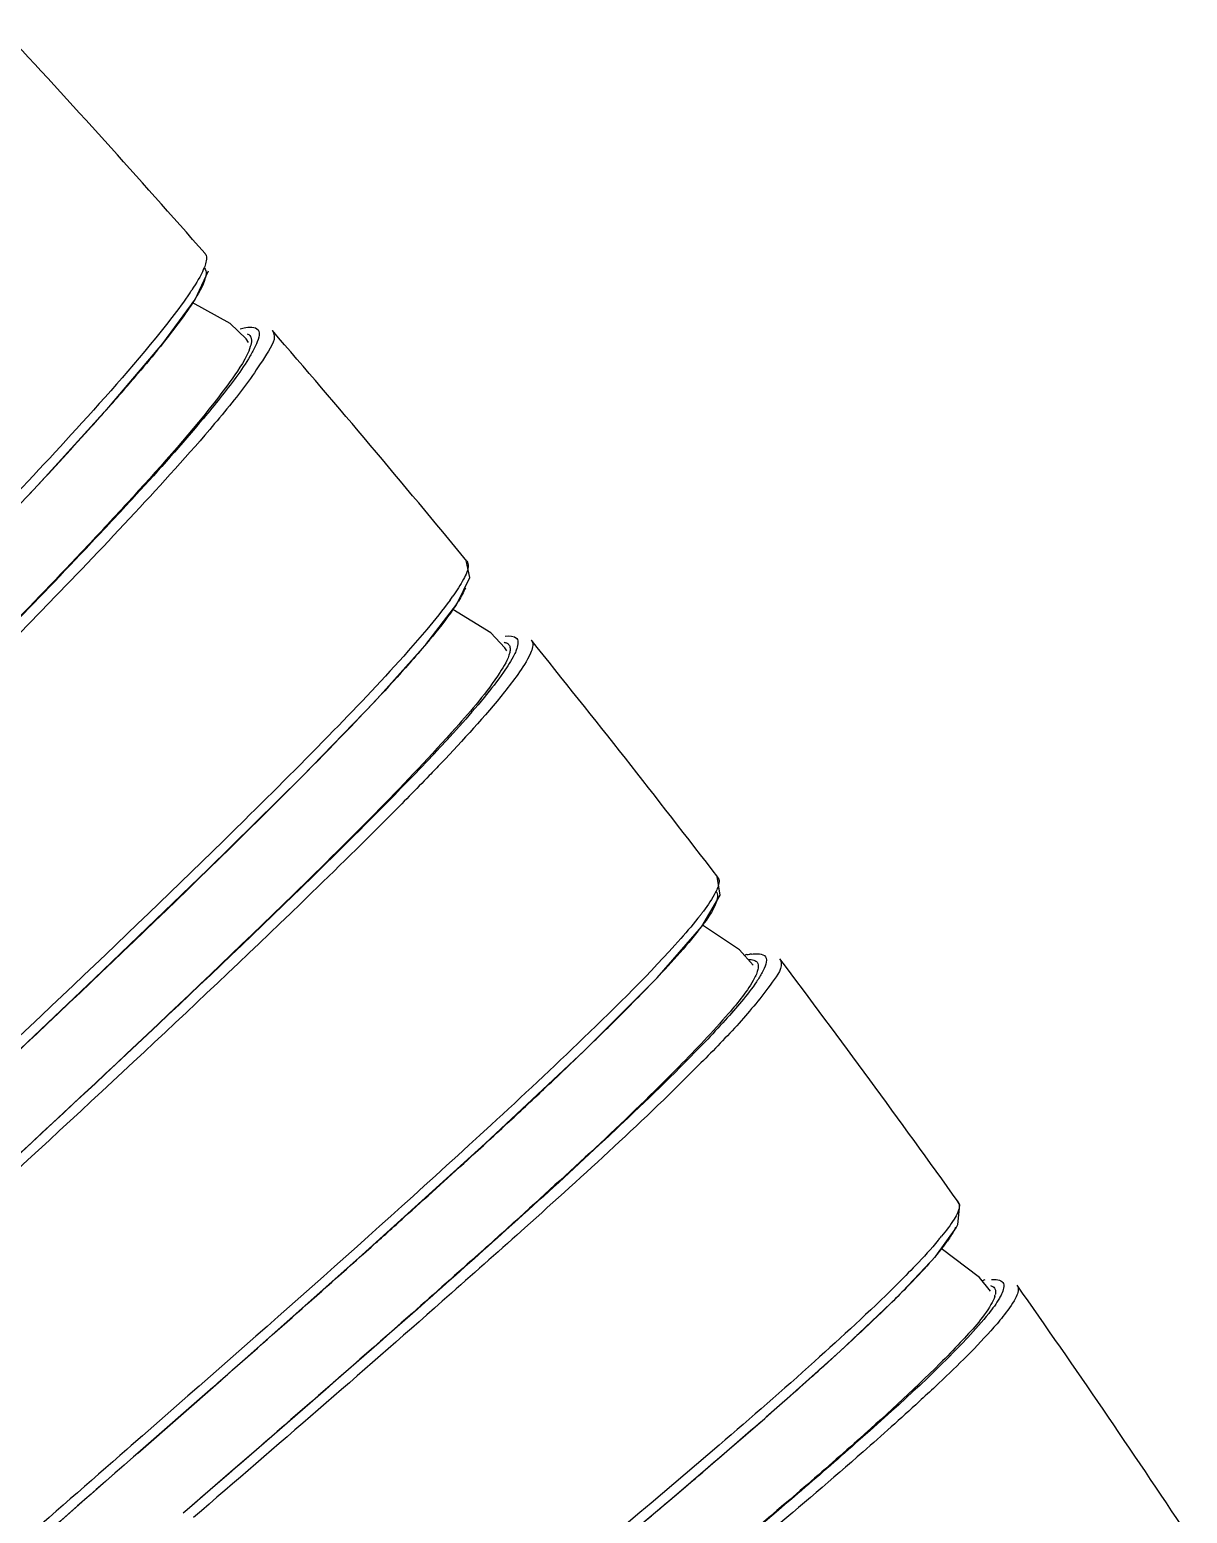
# Model space of a CAD drawing. Header units: millimetres. Extents: x 601 to 1195, y -13 to 407.
# Drawn here: x 1099.29 to 1107.86, y 296.92 to 307.91 of the extents above; entities that cross this region are included whole.
import ezdxf

# ---------------------------------------------------------------- set-up
doc = ezdxf.new("R2010")
doc.units = ezdxf.units.MM
doc.header["$LTSCALE"] = 0.1

msp = doc.modelspace()

# ---------------------------------------------------------------- linework, layer by layer
at = {"color": 7, "linetype": 'Continuous'}
for p, q in [((1100.5162, 305.9145), (1100.6162, 306.1258)), ((1100.2782, 305.5894), (1100.5162, 305.9145)), ((1100.7761, 305.7377), (1100.4955, 305.8925)), ((1100.8941, 305.6223), (1100.7761, 305.7377)), ((1100.849, 305.6971), (1100.8792, 305.7053)), ((1101.0882, 305.6845), (1101.0915, 305.6801)), ((1099.8898, 305.1306), (1100.2782, 305.5894)), ((1100.9126, 305.595), (1100.8941, 305.6223)), ((1099.356, 304.5438), (1099.8898, 305.1306)), ((1098.6841, 303.8353), (1099.356, 304.5438)), ((1102.5279, 303.9768), (1102.5325, 303.9697)), ((1102.2256, 303.3591), (1102.4552, 303.6573)), ((1102.7063, 303.4445), (1102.4249, 303.6179)), ((1102.8107, 303.3338), (1102.7063, 303.4445)), ((1103.0064, 303.3898), (1103.0099, 303.3847)), ((1102.825, 303.3116), (1102.8107, 303.3338)), ((1101.6056, 302.6837), (1101.5867, 302.6641)), ((1104.5476, 301.0966), (1104.2748, 301.2793)), ((1104.6487, 300.982), (1104.5476, 301.0966)), ((1104.6017, 301.0628), (1104.5836, 301.0558)), ((1104.8463, 301.0309), (1104.8518, 301.0206)), ((1102.6652, 299.6609), (1103.4009, 300.3517)), ((1101.754, 298.8362), (1102.6652, 299.6609)), ((1106.1802, 299.2068), (1106.1639, 299.2342)), ((1106.1664, 299.0619), (1106.1802, 299.2068)), ((1102.9061, 299.0988), (1102.8206, 299.0217)), ((1102.9587, 299.0374), (1102.899, 298.9838)), ((1106.3247, 298.6705), (1106.0425, 298.8838)), ((1105.7156, 298.524), (1106.0014, 298.8274)), ((1106.4062, 298.5693), (1106.3247, 298.6705)), ((1106.3641, 298.6522), (1106.3449, 298.6455)), ((1106.6053, 298.6115), (1106.6104, 298.6015)), ((1105.1691, 298.0102), (1105.1438, 297.9874)), ((1105.2041, 298.042), (1105.1691, 298.0102)), ((1100.6472, 297.8557), (1100.093, 297.3693)), ((1104.0495, 297.0347), (1104.7365, 297.6256)), ((1100.0431, 297.4241), (1100.011, 297.396)), ((1100.093, 297.3693), (1100.0601, 297.3404)), ((1100.092, 297.3684), (1100.0605, 297.3408)), ((1100.4569, 296.9486), (1100.4267, 296.9224)), ((1100.4568, 296.9484), (1100.4267, 296.9224))]:
    msp.add_line(p, q, dxfattribs=at)
for points in [[(1102.4552, 303.6573), (1102.5515, 303.8541), (1102.5244, 303.9808)], [(1101.3069, 302.3784), (1101.8449, 302.9346), (1102.2256, 303.3591)], [(1098.3798, 299.5694), (1098.8204, 299.9831), (1099.7722, 300.8834), (1100.6114, 301.6907), (1101.3069, 302.3784)], [(1104.2684, 301.2684), (1104.4051, 301.5028), (1104.384, 301.6388)], [(1103.4009, 300.3517), (1103.9376, 300.8897), (1104.2684, 301.2684)], [(1106.0014, 298.8274), (1106.1537, 299.0362), (1106.1664, 299.0619)], [(1100.092, 297.3684), (1100.7082, 297.9094), (1101.754, 298.8362)], [(1104.7365, 297.6256), (1105.2937, 298.1233), (1105.7156, 298.524)], [(1102.3386, 295.6107), (1103.2439, 296.3586), (1104.0495, 297.0347)]]:
    msp.add_lwpolyline(points, dxfattribs=at)
for centre, radius, start, end in [((1034.1562, 247.7852), 88.4998, 41.351908, 42.797951), ((1100.5615, 306.2308), 0.0376, 37.21584, 40.8511), ((1098.6707, 307.1823), 2.1791, 326.01763, 326.71886), ((1034.1562, 247.7852), 88.4998, 39.415242, 40.861286), ((1089.267, 314.5413), 14.1911, 319.06878, 319.71667), ((1084.4951, 318.6938), 20.5168, 317.95034, 319.0383), ((1074.9656, 327.2771), 33.342, 316.85056, 317.96569), ((1078.8252, 323.9511), 28.8326, 317.27131, 317.49373), ((1100.6512, 304.9608), 2.1668, 324.00379, 324.99607), ((1101.399, 304.338), 1.2539, 326.88572, 328.32773), ((1034.1562, 247.7852), 88.4999, 37.47886, 38.924904), ((1104.358, 301.6116), 0.0376, 33.487, 37.81628), ((1102.5568, 302.673), 2.153, 322.20703, 322.89633), ((1102.725, 302.5455), 1.9419, 322.9023, 323.26065), ((1104.7326, 300.5306), 0.5435, 101.75684, 103.6269), ((1104.7157, 300.6109), 0.4614, 100.75925, 101.73032), ((1104.7074, 300.6546), 0.4169, 99.82607, 100.75791), ((1034.1562, 247.7852), 88.4996, 35.541991, 36.988035), ((1093.2891, 311.0207), 14.6976, 314.97913, 315.87465), ((1088.5542, 315.7606), 21.3973, 314.09417, 314.97608), ((1081.0555, 323.4995), 32.1732, 313.28399, 314.09508), ((1071.964, 333.1325), 45.419, 312.83649, 313.30136), ((1061.7305, 344.1675), 60.4687, 312.438895, 312.837834), ((1046.1202, 361.2475), 83.6076, 312.000956, 312.435268), ((1029.0521, 380.1726), 109.0926, 311.838267, 312.011603), ((1053.9232, 353.1485), 72.9391, 311.857345, 312.200287), ((1104.3108, 300.3804), 2.2326, 319.98412, 320.97312), ((990.0106, 423.8576), 167.6811, 311.284902, 311.820471), ((1105.0493, 299.6788), 1.2743, 322.91247, 324.36465), ((1101.4204, 302.8739), 6.1122, 315.95597, 316.36585), ((1101.941, 302.3777), 5.393, 316.36453, 316.86396), ((1106.2941, 298.5765), 0.1519, 342.52731, 346.10037), ((1034.1562, 247.7852), 88.4996, 33.605325, 35.051369), ((1086.2059, 318.963), 28.2599, 311.92418, 312.07748), ((1057.988, 351.3371), 71.2068, 310.391634, 310.545936), ((1036.4255, 376.7522), 104.5364, 309.59359, 310.366182)]:
    msp.add_arc(centre, radius, start, end, dxfattribs=at)
for points, knots in [([(1100.5915, 306.2536), (1100.5978, 306.2452), (1100.6037, 306.2184), (1100.5978, 306.1934), (1100.5936, 306.179)], [0, 0, 0, 0, 0.4115577, 1, 1, 1, 1]), ([(1100.5852, 306.1473), (1100.6064, 306.1248), (1100.576, 306.0071), (1100.5271, 305.9349), (1100.4908, 305.8793)], [0, 0, 0, 0, 0.3176685, 1, 1, 1, 1]), ([(1100.5936, 306.179), (1100.5897, 306.166), (1100.5635, 306.098), (1100.5248, 306.0358), (1100.4924, 305.9865)], [0, 0, 0, 0, 0.1876966, 1, 1, 1, 1]), ([(1100.4777, 305.9643), (1100.4355, 305.9016), (1100.1862, 305.5659), (1099.9075, 305.2538), (1099.6777, 305.0002)], [0, 0, 0, 0, 0.1808569, 1, 1, 1, 1]), ([(1100.4908, 305.8793), (1100.4675, 305.8436), (1100.3433, 305.666), (1100.2053, 305.4985), (1100.0928, 305.3657)], [0, 0, 0, 0, 0.1967125, 1, 1, 1, 1]), ([(1101.0913, 305.68), (1101.123, 305.6303), (1100.9886, 305.4159), (1100.8922, 305.2789), (1100.806, 305.1708)], [0, 0, 0, 0, 0.2989289, 1, 1, 1, 1]), ([(1100.8792, 305.7053), (1100.9131, 305.7133), (1101.0242, 305.7134), (1100.9807, 305.6071), (1100.9636, 305.5701)], [0, 0, 0, 0, 0.4609437, 1, 1, 1, 1]), ([(1100.901, 305.66), (1100.9053, 305.6587), (1100.9134, 305.6553), (1100.9201, 305.6497), (1100.9228, 305.6466)], [0, 0, 0, 0, 0.5219895, 1, 1, 1, 1]), ([(1100.9636, 305.5701), (1100.9519, 305.5448), (1100.8767, 305.4091), (1100.7816, 305.2859), (1100.7027, 305.1864)], [0, 0, 0, 0, 0.1800743, 1, 1, 1, 1]), ([(1100.9335, 305.6133), (1100.9337, 305.597), (1100.9074, 305.491), (1100.8426, 305.4023), (1100.7904, 305.3278)], [0, 0, 0, 0, 0.1516439, 1, 1, 1, 1]), ([(1100.9228, 305.6466), (1100.9244, 305.6447), (1100.9273, 305.6405), (1100.9293, 305.6359), (1100.9302, 305.6335)], [0, 0, 0, 0, 0.4909617, 1, 1, 1, 1]), ([(1100.9302, 305.6335), (1100.9313, 305.6305), (1100.9329, 305.6237), (1100.9334, 305.6169), (1100.9335, 305.6133)], [0, 0, 0, 0, 0.4748074, 1, 1, 1, 1]), ([(1100.7904, 305.3278), (1100.7477, 305.2668), (1100.5047, 304.9475), (1100.2359, 304.6492), (1100.0153, 304.4084)], [0, 0, 0, 0, 0.1855671, 1, 1, 1, 1]), ([(1100.806, 305.1708), (1100.7586, 305.1114), (1100.5215, 304.8251), (1100.271, 304.5502), (1100.0696, 304.3338)], [0, 0, 0, 0, 0.2045954, 1, 1, 1, 1]), ([(1100.7027, 305.1864), (1100.6617, 305.1347), (1100.4612, 304.8901), (1100.2498, 304.6544), (1100.0806, 304.4698)], [0, 0, 0, 0, 0.2083234, 1, 1, 1, 1]), ([(1099.6777, 305.0002), (1099.4672, 304.7678), (1098.4406, 303.6699), (1097.38, 302.6048), (1096.5404, 301.7624)], [0, 0, 0, 0, 0.2086381, 1, 1, 1, 1]), ([(1100.0153, 304.4084), (1099.9027, 304.2854), (1099.3803, 303.7253), (1098.8444, 303.178), (1098.4229, 302.7522)], [0, 0, 0, 0, 0.2176956, 1, 1, 1, 1]), ([(1100.0048, 304.3874), (1099.8927, 304.266), (1099.3779, 303.7175), (1098.8509, 303.1806), (1098.4375, 302.7639)], [0, 0, 0, 0, 0.2196874, 1, 1, 1, 1]), ([(1100.0696, 304.3338), (1099.8616, 304.1102), (1098.8673, 303.0699), (1097.8437, 302.0583), (1097.0368, 301.2623)], [0, 0, 0, 0, 0.2122631, 1, 1, 1, 1]), ([(1102.5325, 303.9697), (1102.5358, 303.9631), (1102.5438, 303.9179), (1102.5209, 303.8753), (1102.5038, 303.8425)], [0, 0, 0, 0, 0.167684, 1, 1, 1, 1]), ([(1102.4493, 303.653), (1102.4357, 303.6322), (1102.3674, 303.5331), (1102.2917, 303.4393), (1102.2303, 303.3661)], [0, 0, 0, 0, 0.20618, 1, 1, 1, 1]), ([(1102.2329, 303.4706), (1102.1877, 303.4168), (1101.9647, 303.1602), (1101.7301, 302.9139), (1101.5421, 302.7206)], [0, 0, 0, 0, 0.2068297, 1, 1, 1, 1]), ([(1102.2303, 303.3661), (1102.1889, 303.3167), (1101.9871, 303.0835), (1101.7751, 302.8592), (1101.6056, 302.6837)], [0, 0, 0, 0, 0.2089413, 1, 1, 1, 1]), ([(1102.8041, 303.3748), (1102.8072, 303.3744), (1102.813, 303.3733), (1102.8187, 303.3715), (1102.8214, 303.3705)], [0, 0, 0, 0, 0.5221646, 1, 1, 1, 1]), ([(1102.8136, 303.42), (1102.842, 303.4244), (1102.9231, 303.4238), (1102.9057, 303.3445), (1102.8953, 303.3174)], [0, 0, 0, 0, 0.4981139, 1, 1, 1, 1]), ([(1102.8214, 303.3705), (1102.825, 303.369), (1102.8319, 303.3655), (1102.8375, 303.3603), (1102.8398, 303.3574)], [0, 0, 0, 0, 0.5181672, 1, 1, 1, 1]), ([(1102.8398, 303.3574), (1102.8426, 303.354), (1102.8472, 303.3456), (1102.849, 303.3363), (1102.8494, 303.3314)], [0, 0, 0, 0, 0.4747319, 1, 1, 1, 1]), ([(1103.01, 303.3847), (1103.0251, 303.3584), (1102.9892, 303.2563), (1102.9416, 303.1864), (1102.9063, 303.1365)], [0, 0, 0, 0, 0.3314677, 1, 1, 1, 1]), ([(1102.8494, 303.3314), (1102.8503, 303.3207), (1102.8405, 303.2542), (1102.803, 303.1969), (1102.7729, 303.1506)], [0, 0, 0, 0, 0.1635886, 1, 1, 1, 1]), ([(1102.8953, 303.3174), (1102.8909, 303.3058), (1102.8647, 303.2481), (1102.8295, 303.1949), (1102.8003, 303.1532)], [0, 0, 0, 0, 0.1959108, 1, 1, 1, 1]), ([(1102.7729, 303.1506), (1102.678, 303.0042), (1102.3845, 302.6641), (1102.0774, 302.3402), (1101.8866, 302.1455)], [0, 0, 0, 0, 0.3902365, 1, 1, 1, 1]), ([(1102.8003, 303.1532), (1102.7552, 303.0889), (1102.4735, 302.7338), (1102.1563, 302.4096), (1101.8935, 302.1433)], [0, 0, 0, 0, 0.1735355, 1, 1, 1, 1]), ([(1102.9063, 303.1365), (1102.8751, 303.0924), (1102.6982, 302.8633), (1102.501, 302.6511), (1102.3392, 302.4806)], [0, 0, 0, 0, 0.1869831, 1, 1, 1, 1]), ([(1101.5421, 302.7206), (1101.3245, 302.4967), (1100.2712, 301.4458), (1099.1864, 300.4275), (1098.329, 299.6234)], [0, 0, 0, 0, 0.2098585, 1, 1, 1, 1]), ([(1101.5867, 302.6641), (1101.3714, 302.4416), (1100.321, 301.3907), (1099.2376, 300.3738), (1098.3798, 299.5694)], [0, 0, 0, 0, 0.2084523, 1, 1, 1, 1]), ([(1102.3392, 302.4806), (1102.3095, 302.4493), (1102.182, 302.316), (1102.0528, 302.1843), (1101.953, 302.0841)], [0, 0, 0, 0, 0.2335007, 1, 1, 1, 1]), ([(1101.8935, 302.1433), (1101.6799, 301.9269), (1100.6517, 300.9151), (1099.5935, 299.9346), (1098.758, 299.1614)], [0, 0, 0, 0, 0.2107833, 1, 1, 1, 1]), ([(1101.8866, 302.1455), (1101.6752, 301.93), (1100.6502, 300.9169), (1099.5938, 299.9364), (1098.7584, 299.1618)], [0, 0, 0, 0, 0.2094682, 1, 1, 1, 1]), ([(1101.953, 302.0841), (1101.7373, 301.8671), (1100.7051, 300.8573), (1099.6442, 299.8775), (1098.8075, 299.1061)], [0, 0, 0, 0, 0.2119011, 1, 1, 1, 1]), ([(1104.3894, 301.6323), (1104.3951, 301.6237), (1104.3993, 301.5971), (1104.392, 301.5728), (1104.387, 301.559)], [0, 0, 0, 0, 0.4127663, 1, 1, 1, 1]), ([(1104.3734, 301.5295), (1104.3943, 301.5088), (1104.3635, 301.3934), (1104.3105, 301.3285), (1104.2722, 301.277)], [0, 0, 0, 0, 0.3140082, 1, 1, 1, 1]), ([(1104.387, 301.559), (1104.3825, 301.5469), (1104.3542, 301.4845), (1104.3143, 301.4283), (1104.2812, 301.3839)], [0, 0, 0, 0, 0.1890988, 1, 1, 1, 1]), ([(1104.2582, 301.3537), (1104.2119, 301.294), (1103.9403, 300.9752), (1103.6405, 300.6822), (1103.3936, 300.4441)], [0, 0, 0, 0, 0.1805085, 1, 1, 1, 1]), ([(1104.2722, 301.277), (1104.2469, 301.2429), (1104.111, 301.0725), (1103.9613, 300.9137), (1103.8393, 300.7878)], [0, 0, 0, 0, 0.1949619, 1, 1, 1, 1]), ([(1104.6362, 301.0654), (1104.6712, 301.0715), (1104.7823, 301.0683), (1104.7355, 300.9644), (1104.7167, 300.9294)], [0, 0, 0, 0, 0.4720477, 1, 1, 1, 1]), ([(1104.852, 301.0207), (1104.8719, 300.9658), (1104.7365, 300.7809), (1104.6323, 300.6498), (1104.5448, 300.5535)], [0, 0, 0, 0, 0.309974, 1, 1, 1, 1]), ([(1104.6158, 301.0247), (1104.6289, 301.0251), (1104.6519, 301.0241), (1104.673, 301.0118), (1104.6787, 301.0042)], [0, 0, 0, 0, 0.5777873, 1, 1, 1, 1]), ([(1104.6862, 300.9599), (1104.6844, 300.9488), (1104.677, 300.9242), (1104.6662, 300.9011), (1104.6596, 300.8885)], [0, 0, 0, 0, 0.4403378, 1, 1, 1, 1]), ([(1104.6787, 301.0042), (1104.6828, 300.9987), (1104.6884, 300.9837), (1104.6875, 300.9682), (1104.6862, 300.9599)], [0, 0, 0, 0, 0.4494921, 1, 1, 1, 1]), ([(1104.6596, 300.8885), (1104.6094, 300.792), (1104.4232, 300.5683), (1103.8543, 299.9671), (1103.3199, 299.4794), (1102.9182, 299.1151)], [0, 0, 0, 0, 0.1309603, 0.3466879, 1, 1, 1, 1]), ([(1104.7167, 300.9294), (1104.704, 300.9057), (1104.6237, 300.7795), (1104.5246, 300.6668), (1104.4425, 300.5759)], [0, 0, 0, 0, 0.1800846, 1, 1, 1, 1]), ([(1104.5448, 300.5535), (1104.4533, 300.4528), (1103.9438, 299.9275), (1103.4016, 299.4354), (1102.9587, 299.0374)], [0, 0, 0, 0, 0.1860068, 1, 1, 1, 1]), ([(1104.4425, 300.5759), (1104.3938, 300.5219), (1104.1504, 300.2624), (1103.8945, 300.015), (1103.6889, 299.8204)], [0, 0, 0, 0, 0.2043178, 1, 1, 1, 1]), ([(1103.3936, 300.4441), (1103.1678, 300.2264), (1102.0689, 299.1998), (1100.9381, 298.2083), (1100.0431, 297.4241)], [0, 0, 0, 0, 0.2086344, 1, 1, 1, 1]), ([(1103.6889, 299.8204), (1103.6294, 299.764), (1103.3707, 299.5211), (1103.1087, 299.2817), (1102.9061, 299.0988)], [0, 0, 0, 0, 0.2309765, 1, 1, 1, 1]), ([(1106.1676, 299.2301), (1106.172, 299.224), (1106.1849, 299.1783), (1106.1566, 299.1346), (1106.1372, 299.1022)], [0, 0, 0, 0, 0.1657693, 1, 1, 1, 1]), ([(1102.8206, 299.0217), (1102.6397, 298.8589), (1101.8573, 298.1616), (1101.0656, 297.4747), (1100.4568, 296.9484)], [0, 0, 0, 0, 0.2321996, 1, 1, 1, 1]), ([(1102.899, 298.9838), (1102.7157, 298.8195), (1101.9231, 298.1159), (1101.1212, 297.4227), (1100.5046, 296.8916)], [0, 0, 0, 0, 0.2322023, 1, 1, 1, 1]), ([(1106.0658, 298.9104), (1106.0535, 298.894), (1105.9935, 298.818), (1105.9286, 298.746), (1105.8764, 298.6904)], [0, 0, 0, 0, 0.2121406, 1, 1, 1, 1]), ([(1102.5939, 298.8228), (1102.4278, 298.674), (1101.7196, 298.0445), (1101.0045, 297.4229), (1100.4569, 296.9486)], [0, 0, 0, 0, 0.2353932, 1, 1, 1, 1]), ([(1105.854, 298.7604), (1105.805, 298.7091), (1105.5618, 298.4636), (1105.307, 298.2299), (1105.1028, 298.0463)], [0, 0, 0, 0, 0.2053445, 1, 1, 1, 1]), ([(1105.8139, 298.6247), (1105.7724, 298.5818), (1105.5741, 298.3823), (1105.368, 298.1909), (1105.2041, 298.042)], [0, 0, 0, 0, 0.2122337, 1, 1, 1, 1]), ([(1106.4145, 298.655), (1106.4433, 298.6574), (1106.5249, 298.651), (1106.5012, 298.5725), (1106.4888, 298.5459)], [0, 0, 0, 0, 0.4963017, 1, 1, 1, 1]), ([(1106.439, 298.5309), (1106.4323, 298.5094), (1106.3654, 298.3812), (1106.2659, 298.2757), (1106.1836, 298.1874)], [0, 0, 0, 0, 0.1573478, 1, 1, 1, 1]), ([(1106.4888, 298.5459), (1106.484, 298.5356), (1106.457, 298.4851), (1106.4227, 298.439), (1106.3943, 298.4031)], [0, 0, 0, 0, 0.1994048, 1, 1, 1, 1]), ([(1106.4082, 298.6091), (1106.4141, 298.6075), (1106.4251, 298.6031), (1106.4339, 298.595), (1106.437, 298.5905)], [0, 0, 0, 0, 0.5346256, 1, 1, 1, 1]), ([(1106.437, 298.5905), (1106.4414, 298.5843), (1106.4466, 298.5668), (1106.4439, 298.5494), (1106.4416, 298.54)], [0, 0, 0, 0, 0.4411205, 1, 1, 1, 1]), ([(1106.6103, 298.6014), (1106.6194, 298.5739), (1106.5813, 298.4863), (1106.5335, 298.4226), (1106.4991, 298.3794)], [0, 0, 0, 0, 0.3440682, 1, 1, 1, 1]), ([(1106.3943, 298.4031), (1106.3456, 298.3416), (1106.0375, 297.9999), (1105.6936, 297.6937), (1105.4083, 297.4413)], [0, 0, 0, 0, 0.1708034, 1, 1, 1, 1]), ([(1106.4991, 298.3794), (1106.4706, 298.3437), (1106.3136, 298.1622), (1106.1406, 297.9954), (1105.9992, 297.8623)], [0, 0, 0, 0, 0.190314, 1, 1, 1, 1]), ([(1106.1836, 298.1874), (1106.1345, 298.1347), (1105.8812, 297.8758), (1105.613, 297.6321), (1105.3963, 297.4393)], [0, 0, 0, 0, 0.1989611, 1, 1, 1, 1]), ([(1105.1028, 298.0463), (1104.8703, 297.8375), (1103.747, 296.8586), (1102.594, 295.9145), (1101.6827, 295.1689)], [0, 0, 0, 0, 0.2096896, 1, 1, 1, 1]), ([(1105.0876, 297.9368), (1105.026, 297.8815), (1104.7579, 297.6427), (1104.4864, 297.4077), (1104.2765, 297.2281)], [0, 0, 0, 0, 0.2305298, 1, 1, 1, 1]), ([(1105.9992, 297.8623), (1105.9594, 297.825), (1105.7831, 297.6611), (1105.6034, 297.5008), (1105.4634, 297.3779)], [0, 0, 0, 0, 0.2265651, 1, 1, 1, 1]), ([(1105.3963, 297.4393), (1105.2557, 297.3142), (1104.5992, 296.7416), (1103.928, 296.1859), (1103.3999, 295.7528)], [0, 0, 0, 0, 0.2159761, 1, 1, 1, 1]), ([(1105.4083, 297.4413), (1105.2669, 297.3163), (1104.6105, 296.7464), (1103.9403, 296.1927), (1103.4136, 295.7618)], [0, 0, 0, 0, 0.2170853, 1, 1, 1, 1]), ([(1100.0601, 297.3404), (1099.5809, 296.9197), (1098.6754, 296.1263), (1097.4442, 295.0435), (1096.5256, 294.1913), (1096.0258, 293.7103), (1095.8743, 293.505)], [0, 0, 0, 0, 0.3367784, 0.6360314, 0.8652416, 1, 1, 1, 1]), ([(1100.0605, 297.3408), (1099.3219, 296.6937), (1098.041, 295.5729), (1096.7661, 294.4426), (1096.2533, 293.9365)], [0, 0, 0, 0, 0.5767987, 1, 1, 1, 1]), ([(1100.011, 297.396), (1099.7316, 297.1512), (1098.7103, 296.2575), (1097.6875, 295.3652), (1096.9581, 294.7022)], [0, 0, 0, 0, 0.2737223, 1, 1, 1, 1]), ([(1105.4634, 297.3779), (1105.2335, 297.176), (1104.1357, 296.2387), (1103.0116, 295.3332), (1102.1252, 294.6205)], [0, 0, 0, 0, 0.212017, 1, 1, 1, 1])]:
    msp.add_open_spline(points, degree=3, knots=knots, dxfattribs=at)
for points in [[(1102.5038, 303.8425), (1102.4812, 303.7991), (1102.4541, 303.758), (1102.4261, 303.7179)], [(1102.4043, 303.6873), (1102.3502, 303.6128), (1102.2922, 303.5411), (1102.2329, 303.4706)], [(1102.5179, 303.7797), (1102.5046, 303.7446), (1102.4859, 303.7116), (1102.4662, 303.6797)], [(1106.1372, 299.1022), (1106.1103, 299.0572), (1106.0782, 299.0153), (1106.0452, 298.9745)], [(1106.1481, 299.0424), (1106.1321, 299.0045), (1106.1089, 298.9698), (1106.085, 298.9364)], [(1106.0207, 298.9448), (1105.9675, 298.8813), (1105.9112, 298.8203), (1105.854, 298.7604)]]:
    msp.add_open_spline(points, degree=3, dxfattribs=at)

doc.saveas('drawing.dxf')
